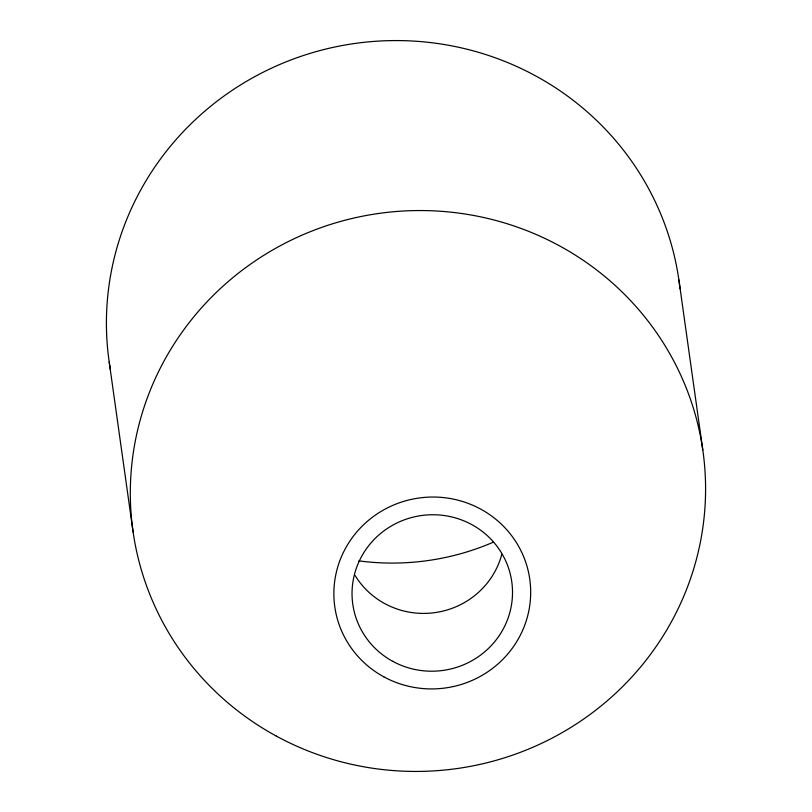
<?xml version="1.0" encoding="UTF-8"?>
<svg xmlns="http://www.w3.org/2000/svg" width="812" height="812" viewBox="0 0 812 812"><rect width="100%" height="100%" fill="white"/><g stroke="black" fill="none" stroke-linecap="round" stroke-linejoin="round"><path stroke-width="1.22" d="M678.903 279.988L702.796 449.97M109.204 362.03L133.097 532.012M110.391 369.521A287.783 280.302 -8 0 1 354.692 43.493A287.783 280.302 -8 0 1 680.03 288.767M493.341 542.172A248.411 241.946 -8 0 1 358.823 560.869M501.836 554.231A80.276 78.185 -8 0 1 435.313 612.573A80.276 78.185 -8 0 1 355.017 575.373M276.273 736.058A287.783 280.302 -8 0 0 705.577 486.53A287.783 280.302 -8 0 0 271.979 250.38A287.783 280.302 -8 0 0 276.273 736.058M383.812 676.822A98.455 95.887 -8 0 0 530.683 591.451A98.455 95.887 -8 0 0 382.34 510.667A98.455 95.887 -8 0 0 383.812 676.822M392.764 661.344A80.276 78.185 -8 0 0 512.514 591.735A80.276 78.185 -8 0 0 391.557 525.861A80.276 78.185 -8 0 0 392.764 661.344"/></g></svg>
